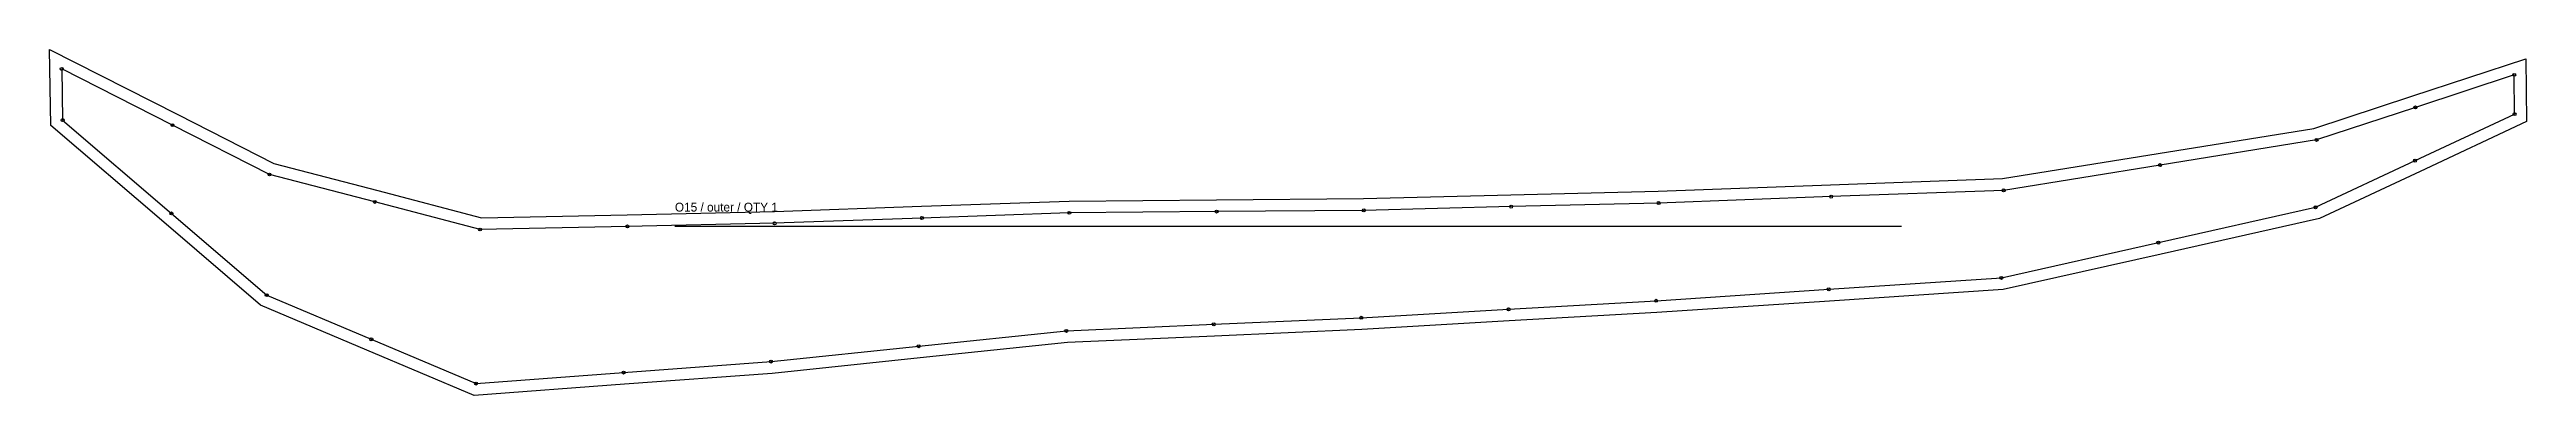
# Model space of a CAD drawing. Header units: millimetres. Extents: x -12 to 2513, y -12 to 341.
import ezdxf

# ---------------------------------------------------------------- set-up
doc = ezdxf.new("R2010")
doc.units = ezdxf.units.MM
for name, color, linetype in [('CUT', 7, 'Continuous'), ('GRAIN', 3, 'Continuous'), ('ID', 7, 'Continuous'), ('NOTCH', 1, 'Continuous'), ('SEW', 5, 'Continuous')]:
    doc.layers.add(name, color=color, linetype=linetype)

msp = doc.modelspace()

# ---------------------------------------------------------------- linework, layer by layer
at = {"layer": 'CUT'}
msp.add_lwpolyline([(-10.9, 263.1), (-12.4, 340.6), (118.5, 274.2), (216.2, 224.5), (322.3, 196.8), (428, 169.1), (576.5, 172.2), (726.6, 175.4), (876.7, 180.8), (1027, 186.1), (1177.3, 187.4), (1327.3, 188.6), (1477.5, 192.3), (1627.7, 196.1), (1803.5, 202.6), (1978.7, 209), (2137.4, 234.6), (2296, 260.2), (2395.9, 293), (2512.2, 331.3), (2512.9, 267.2), (2404.4, 216.4), (2301.8, 168.3), (2140.4, 132), (1979.3, 95.8), (1802.4, 84.1), (1626.4, 72.4), (1475.9, 63.8), (1325.5, 55.1), (1175.2, 48.4), (1025.3, 41.7), (875.1, 26.1), (724.3, 10.4), (573.8, -0.8), (420.5, -12.2), (311.1, 34), (202.6, 79.8), (104.1, 164.4)], close=True, dxfattribs=at)
at = {"layer": 'GRAIN'}
msp.add_line((625.2, 160.4), (1875.6, 160.4), dxfattribs=at)
at = {"layer": 'NOTCH'}
for centre in [(0, 320.9), (2500.4, 314.8), (2399.6, 281.6), (1, 268.7), (113, 263.5), (2500.8, 274.8), (2298.9, 248.5), (2399.3, 227.3), (211.9, 213.2), (2139.3, 222.8), (319.3, 185.2), (1177.4, 175.4), (1327.5, 176.6), (1477.8, 180.4), (1628.1, 184.1), (1804, 190.6), (1979.8, 197), (2297.9, 179.7), (111.9, 173.5), (426.6, 157.1), (576.7, 160.2), (726.9, 163.4), (877.1, 168.8), (1027.3, 174.1), (2137.7, 143.7), (1977.6, 107.7), (209, 90.1), (1475.2, 75.7), (1625.6, 84.4), (1801.6, 96.1), (1024.4, 53.7), (1174.6, 60.4), (1324.9, 67.1), (315.7, 45.1), (873.8, 38), (422.5, 0), (572.9, 11.2), (723.3, 22.4)]:
    msp.add_circle(centre, 1.5, dxfattribs=at)
at = {"layer": 'SEW'}
msp.add_lwpolyline([(1, 268.7), (111.9, 173.5), (209, 90.1), (315.7, 45.1), (422.5, 0), (572.9, 11.2), (723.3, 22.4), (873.8, 38), (1024.4, 53.7), (1174.6, 60.4), (1324.9, 67.1), (1475.2, 75.7), (1625.6, 84.4), (1801.6, 96.1), (1977.6, 107.7), (2137.7, 143.7), (2297.9, 179.7), (2399.3, 227.3), (2500.8, 274.8), (2500.4, 314.8), (2399.6, 281.6), (2298.9, 248.5), (2139.3, 222.8), (1979.8, 197), (1804, 190.6), (1628.1, 184.1), (1477.8, 180.4), (1327.5, 176.6), (1177.4, 175.4), (1027.3, 174.1), (877.1, 168.8), (726.9, 163.4), (576.7, 160.2), (426.6, 157.1), (319.3, 185.2), (211.9, 213.2), (113, 263.5), (0, 320.9)], close=True, dxfattribs=at)

# ---------------------------------------------------------------- texts
at = {"layer": 'ID'}
msp.add_text('O15 / outer / QTY 1', height=9, dxfattribs=at).set_placement((625.2, 175.4))

doc.saveas('drawing.dxf')
